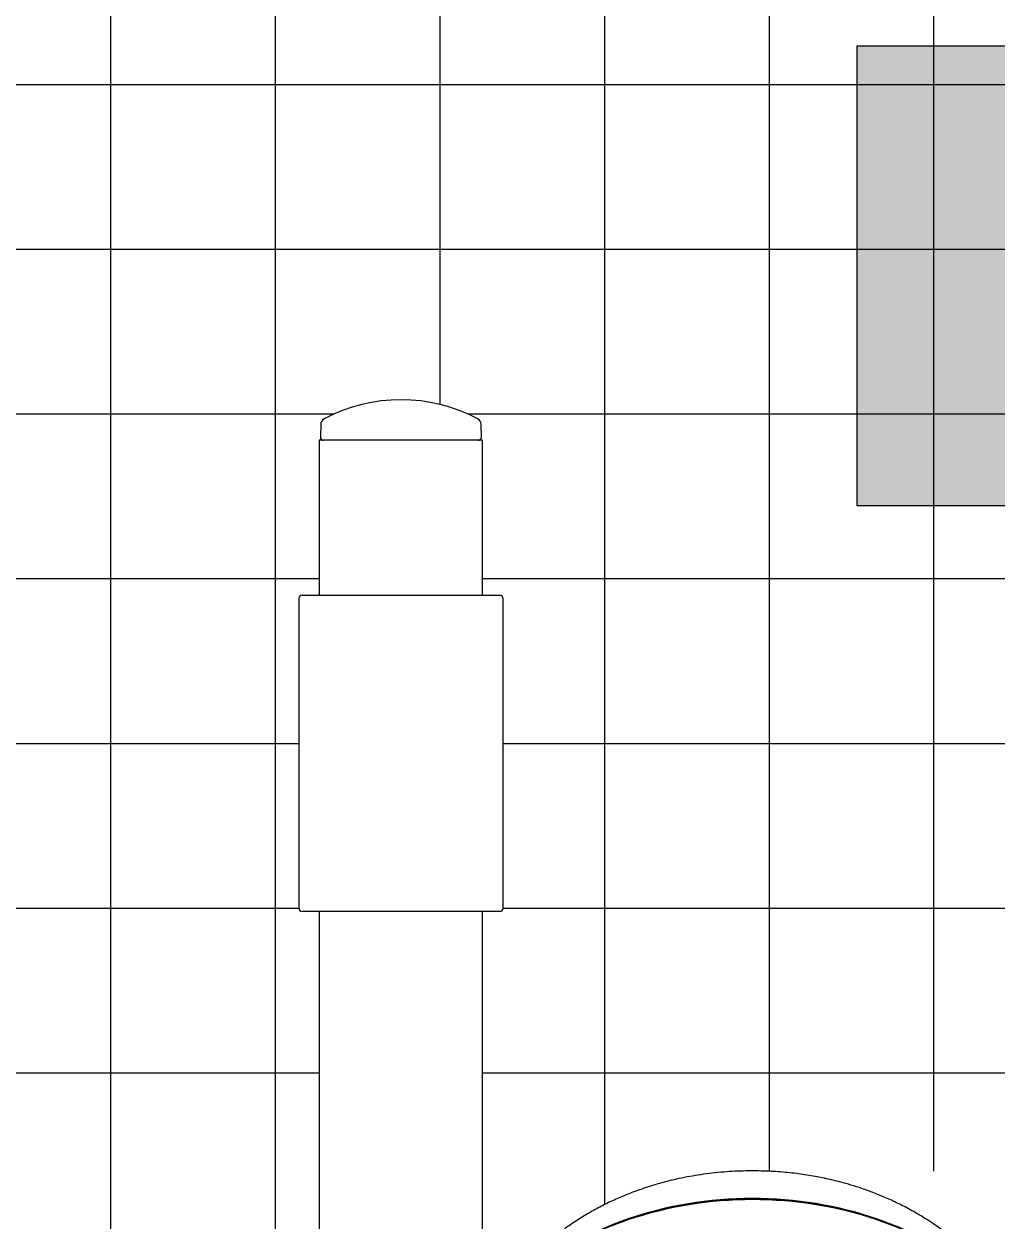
# Model space of a CAD drawing. Header units: centimetres. Extents: x -3207095 to 15275363, y -32656 to 4798027.
# Drawn here: x 700884.11 to 700923.68, y 4471136.52 to 4471185.17 of the extents above; entities that cross this region are included whole.
import ezdxf

# ---------------------------------------------------------------- set-up
doc = ezdxf.new("R2010")
doc.units = ezdxf.units.CM
doc.linetypes.add('DUZ', pattern=[500, 500])
doc.layers.get('0').update_dxf_attribs({"color": 1, "linetype": 'DUZ'})
for name, color, linetype in [('a_seramik', 241, 'Continuous'), ('a_vitrifiye', 195, 'Continuous'), ('a_yazi', 105, 'Continuous')]:
    doc.layers.add(name, color=color, linetype=linetype)

# ---------------------------------------------------------------- blocks, each defined once
blk = doc.blocks.new('ELDUSU')
for p, q in [((38495.25, -2115.72), (38495.2, -2117.63)), ((38519.67, -2117.63), (38519.62, -2115.72)), ((38519.84, -2118.14), (38495.04, -2118.14)), ((38495.04, -2118.14), (38495.04, -2141.67)), ((38519.84, -2141.67), (38519.84, -2118.14)), ((38491.94, -2142.17), (38491.94, -2189.17)), ((38492.44, -2141.67), (38522.44, -2141.67)), ((38522.94, -2189.17), (38522.94, -2142.17)), ((38522.44, -2189.67), (38492.44, -2189.67)), ((38495.04, -2189.67), (38495.04, -2451.05)), ((38519.84, -2248.9), (38519.84, -2189.67))]:
    blk.add_line(p, q)
for centre, radius, start, end in [((38507.44, -2136.98), 25, 62.2169, 117.7831), ((38496.25, -2115.75), 1, 117.7831, 178.5), ((38518.62, -2115.75), 1, 1.5, 62.2169), ((38495.7, -2117.64), 0.5, 178.5, 270), ((38519.17, -2117.64), 0.5, 270, 1.5), ((38492.44, -2142.17), 0.5, 90, 180), ((38522.44, -2142.17), 0.5, 0, 90), ((38492.44, -2189.17), 0.5, 180, 270), ((38522.44, -2189.17), 0.5, 270, 0)]:
    blk.add_arc(centre, radius, start, end)
for centre, major_axis, start_param, end_param in [((38560.84, -2268.23), (45.91, 0), 0.724591, 2.418864), ((38560.84, -2268.66), (-46.25, 0), 3.876812, 5.548408)]:
    blk.add_ellipse(centre, major_axis=major_axis, ratio=0.762289, start_param=start_param, end_param=end_param)
for points, knots in [([(38597.85, -2245.99), (38597.52, -2245.57), (38596.58, -2244.42), (38594.98, -2242.66), (38593.09, -2240.83), (38591.5, -2239.46), (38590.24, -2238.47), (38589.28, -2237.76), (38588.24, -2237.04), (38586.93, -2236.18), (38585.23, -2235.16), (38583.26, -2234.12), (38581.23, -2233.17), (38579.3, -2232.38), (38577.5, -2231.73), (38575.84, -2231.2), (38574.32, -2230.77), (38572.61, -2230.34), (38570.57, -2229.91), (38568.1, -2229.51), (38565.4, -2229.21), (38562.47, -2229.04), (38559.33, -2229.03), (38555.98, -2229.22), (38552.6, -2229.64), (38549.36, -2230.25), (38546.4, -2231.01), (38543.76, -2231.85), (38541.42, -2232.75), (38539.33, -2233.67), (38537.39, -2234.64), (38535.48, -2235.71), (38533.7, -2236.84), (38532, -2238.04), (38530.39, -2239.28), (38528.86, -2240.59), (38527.54, -2241.84), (38526.42, -2242.97), (38525.4, -2244.08), (38524.54, -2245.1), (38524, -2245.76), (38523.8, -2246.02)], [0.1199866, 0.1199866, 0.1199866, 0.1199866, 0.1345754, 0.1605379, 0.1843613, 0.2059604, 0.2173952, 0.2278476, 0.2382993, 0.2515517, 0.2702477, 0.2917355, 0.3120692, 0.3308696, 0.3481382, 0.3638846, 0.3781316, 0.3909466, 0.4118074, 0.4345067, 0.459037, 0.4854171, 0.5137135, 0.5440433, 0.5758828, 0.6058849, 0.6335437, 0.658761, 0.6814382, 0.7015287, 0.720799, 0.7402716, 0.7606298, 0.7775762, 0.7967532, 0.8157365, 0.8320932, 0.8458506, 0.8588437, 0.8730537, 0.8821496, 0.8821496, 0.8821496, 0.8821496]), ([(38526.28, -2245.13), (38526.37, -2245.05), (38526.46, -2244.98), (38527.61, -2244), (38528.74, -2243.13), (38531.12, -2241.49), (38532.39, -2240.71), (38536.3, -2238.53), (38539.08, -2237.31), (38544.97, -2235.3), (38548.09, -2234.52), (38554.39, -2233.5), (38557.59, -2233.24), (38564.11, -2233.24), (38567.32, -2233.5), (38573.61, -2234.53), (38576.73, -2235.31), (38582.62, -2237.32), (38585.39, -2238.54), (38589.31, -2240.72), (38590.57, -2241.5), (38592.96, -2243.15), (38594.09, -2244.01), (38595.22, -2244.98), (38595.3, -2245.04), (38595.37, -2245.1)], [0.2474426, 0.2474426, 0.2474426, 0.2474426, 0.25, 0.25, 0.28125, 0.28125, 0.3125, 0.3125, 0.375, 0.375, 0.4375, 0.4375, 0.5, 0.5, 0.5625, 0.5625, 0.625, 0.625, 0.6875, 0.6875, 0.71875, 0.71875, 0.75, 0.75, 0.7521277, 0.7521277, 0.7521277, 0.7521277])]:
    blk.add_open_spline(points, degree=3, knots=knots)

msp = doc.modelspace()

# ---------------------------------------------------------------- hatches: boundary and pattern name
msp.add_hatch(color=255).paths.add_polyline_path([(700917.971, 4471165.597), (700979.55, 4471165.597), (700979.55, 4471184.274), (700917.971, 4471184.274)])

# ---------------------------------------------------------------- linework, layer by layer
at = {"layer": 'a_seramik', "color": 253}
for p, q in [((700914.403, 4471343.35), (700914.403, 4471138.545)), ((700921.096, 4471343.35), (700921.096, 4471138.545)), ((700887.63, 4471219.303), (700887.63, 4470936.312)), ((700894.323, 4471216.63), (700894.323, 4470939.208)), ((700901.016, 4471216.177), (700901.016, 4471169.712)), ((700907.71, 4471216.177), (700907.71, 4471137.187)), ((700780.536, 4471182.71), (701018.284, 4471182.71)), ((700780.536, 4471176.017), (701018.284, 4471176.017)), ((700780.536, 4471169.323), (700896.716, 4471169.323)), ((700902.158, 4471169.323), (701018.284, 4471169.323)), ((700780.536, 4471162.63), (700896.117, 4471162.63)), ((700902.757, 4471162.63), (701018.284, 4471162.63)), ((700780.536, 4471155.936), (700895.287, 4471155.936)), ((700903.587, 4471155.936), (701018.284, 4471155.936)), ((700780.536, 4471149.243), (700895.287, 4471149.243)), ((700903.587, 4471149.243), (701018.284, 4471149.243)), ((700780.536, 4471142.55), (700896.117, 4471142.55)), ((700902.757, 4471142.55), (701018.284, 4471142.55))]:
    msp.add_line(p, q, dxfattribs=at)
at = {"layer": 'a_yazi'}
msp.add_lwpolyline([(700917.971, 4471165.597), (700979.55, 4471165.597), (700979.55, 4471184.274), (700917.971, 4471184.274)], close=True, dxfattribs=at)

# ---------------------------------------------------------------- block references
at = {"layer": 'a_vitrifiye', "xscale": 0.2677335353767369, "yscale": 0.2677335353767369, "zscale": 0.2677335353767369}
msp.add_blockref('ELDUSU', (690589.704, 4471735.35), dxfattribs=at)

doc.saveas('drawing.dxf')
